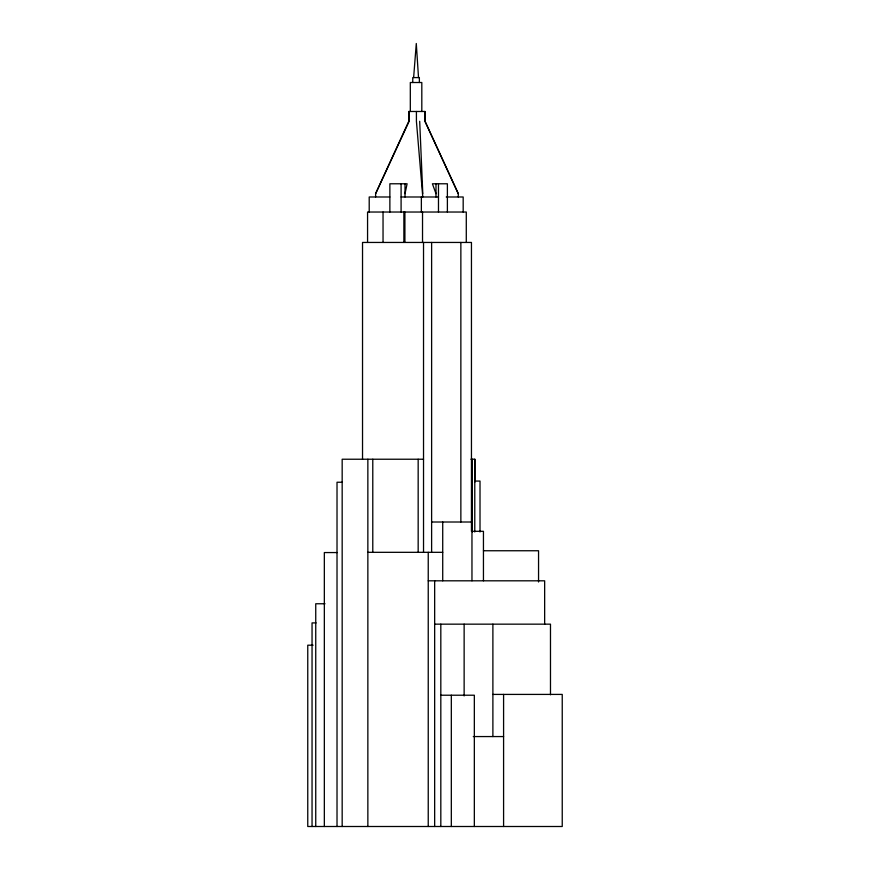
<?xml version="1.0" encoding="UTF-8"?>
<svg xmlns="http://www.w3.org/2000/svg" width="870" height="870" viewBox="0 0 870 870"><rect width="100%" height="100%" fill="white"/><g stroke="black" fill="none" stroke-linecap="round" stroke-linejoin="round"><path stroke-width="1.3" d="M413.631 77.593L416.284 43.5L418.513 77.593M405.018 193.673L407.106 183.777L389.869 183.777L389.869 212.03M375.612 196.99L375.612 193.673L408.791 121.289L408.791 111.48L424.995 111.48L424.995 121.289L458.272 193.673L458.272 196.99M375.612 193.673L409.128 121.289L409.128 111.48M389.88 196.99L369.206 196.99L369.206 212.03M401.092 196.99L438.48 196.99M446.234 196.99L463.177 196.99L463.177 212.03M423.527 459.229L342.171 459.229L342.171 826.5M470.898 459.229L474.879 459.229L474.879 482.11M474.781 481.066L480.012 481.066L480.012 531.994M342.378 482.241L337.016 482.241L337.016 826.5M431.618 522.011L471.964 522.011L471.964 580.812M483.448 550.753L538.552 550.753L538.552 581.997M367.858 552.319L442.721 552.319M337.223 552.559L324.336 552.559L324.336 826.5M428.236 580.812L544.653 580.812L544.653 624.258M325.021 603.758L315.745 603.758L315.745 826.5M316.082 622.909L312.047 622.909L312.047 826.5M434.663 624.16L550.482 624.16L550.482 694.782M313.091 645.192L307.762 645.192L307.762 826.5L562.237 826.5L562.237 694.412L492.888 694.412M440.818 695.217L474.335 695.217L474.335 826.5M473.28 736.564L503.589 736.564M458.272 193.673L424.995 121.289L424.886 111.48M435.99 193.673L432.412 183.777L447.387 183.777L447.387 212.03M422.787 196.99L416.415 121.289L416.415 111.48M419.688 121.289L422.787 193.673M503.589 694.412L503.589 826.5M492.888 624.16L492.888 736.564M483.448 580.812L483.448 531.309L471.453 531.309L471.453 242.447L362.529 242.447L362.529 459.229M474.781 459.229L474.781 531.994M472.334 459.229L472.334 531.907M466.287 242.447L466.287 212.03L367.564 212.03L367.564 242.447M464.134 624.16L464.134 695.935M460.861 242.447L460.861 522.011M451.323 695.217L451.323 826.5M442.721 522.011L442.721 580.812M440.818 624.16L440.818 826.5M438.48 183.777L438.48 212.03M435.99 183.777L435.99 196.99M434.663 580.812L434.663 826.5M431.618 242.447L431.618 552.319M428.236 552.319L428.236 826.5M423.527 242.447L423.527 552.319M422.526 212.03L422.526 242.447M421.809 111.48L421.809 82.509L410.314 82.509L410.314 111.48M421.363 196.99L421.363 212.03M419.373 82.509L419.373 77.593L412.75 77.593L412.75 82.509M418.165 459.229L418.165 552.319M405.018 183.777L405.018 196.99M404.909 212.03L404.909 242.447M403.876 212.03L403.876 242.447M401.092 183.777L401.092 212.03M383.039 212.03L383.039 242.447M372.784 459.229L372.784 552.319M367.858 459.229L367.858 826.5"/></g></svg>
